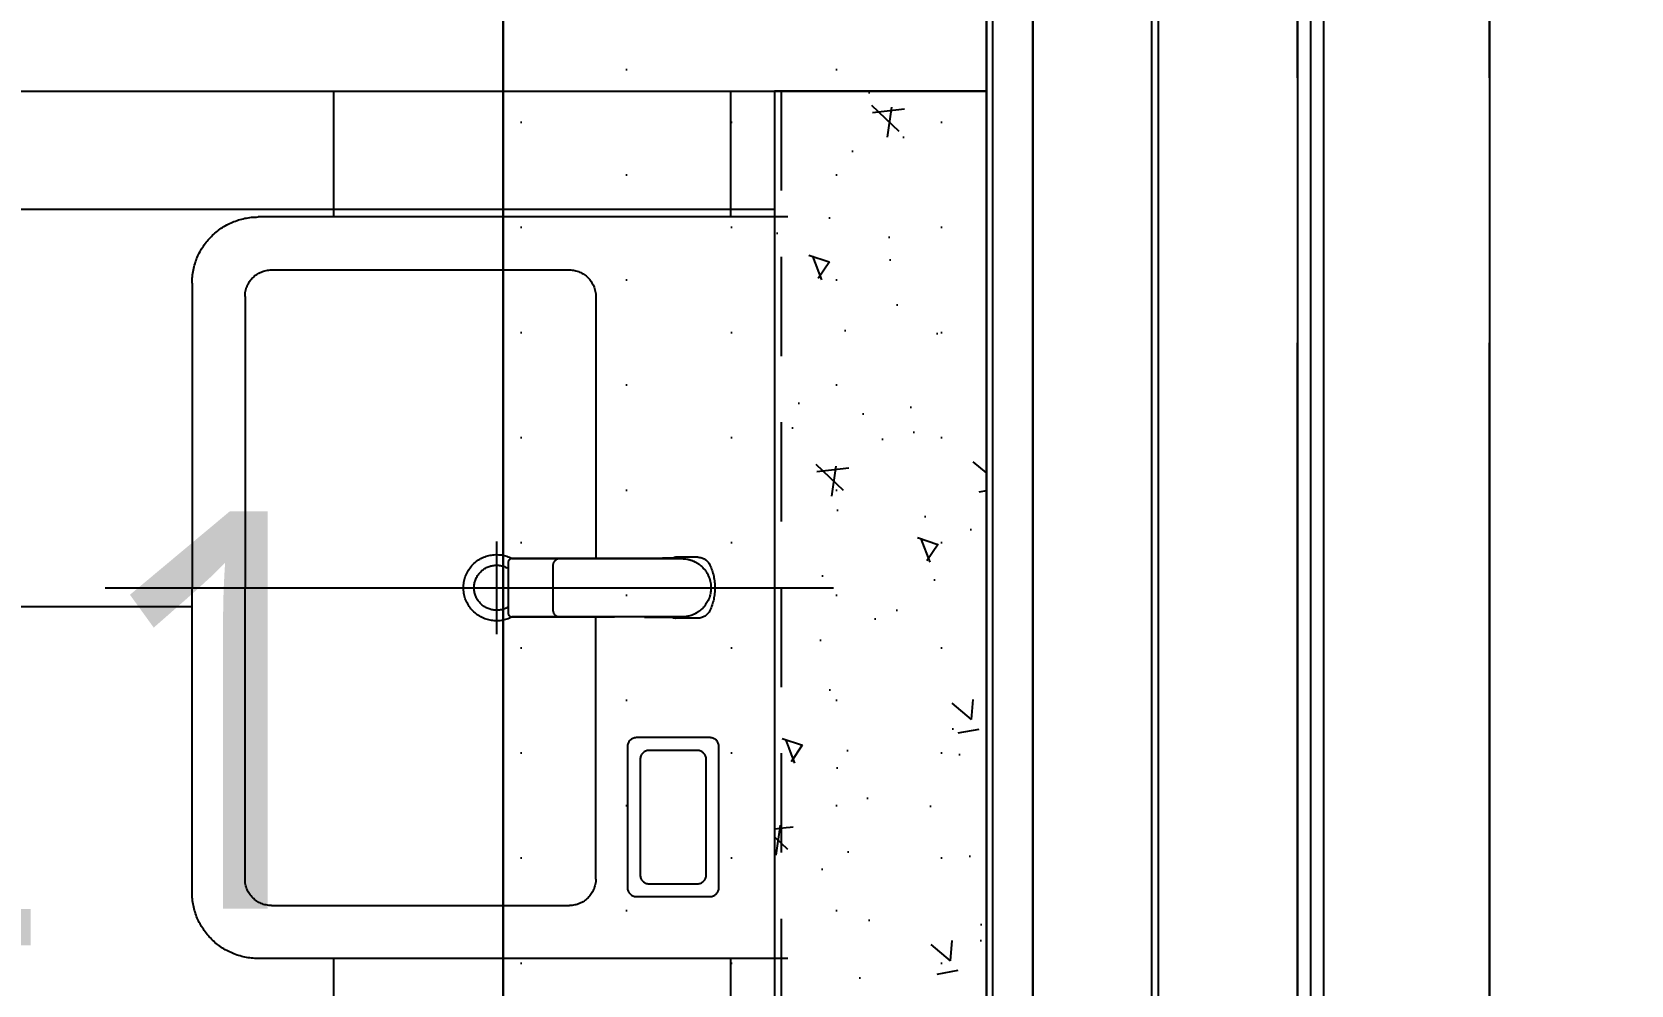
# Model space of a CAD drawing. Header units: millimetres. Extents: x 6886222 to 6919728, y 230959 to 276095.
# Drawn here: x 6905212 to 6906420, y 246314 to 247034 of the extents above; entities that cross this region are included whole.
import ezdxf
from ezdxf.enums import TextEntityAlignment as Align
from ezdxf.xclip import XClip

# ---------------------------------------------------------------- set-up
doc = ezdxf.new("R2010")
doc.units = ezdxf.units.MM
doc.header["$LTSCALE"] = 100
doc.header["$XCLIPFRAME"] = 2
doc.linetypes.add('Udw-301-L-TF$0$CEN', pattern=[62, 60, -1, 0, -1])
doc.linetypes.add('Udw-301-L-TF$0$HD', pattern=[2.5, 1.5, -1])
for name, color, linetype in [('AA-BORD-XREF', 15, 'Continuous'), ('BP', 7, 'Continuous'), ('TEXT', 2, 'Continuous'), ('U-84C-EX$0$FUR_욕실', 6, 'Continuous'), ('U-84C-EX$0$HAT', 8, 'Continuous'), ('Udw-301-L-TF$0$CEN', 1, 'Udw-301-L-TF$0$CEN'), ('Udw-301-L-TF$0$COL', 2, 'Continuous'), ('Udw-301-L-TF$0$FIN', 5, 'Continuous'), ('Udw-301-L-TF$0$FUR_욕실', 6, 'Continuous'), ('Udw-301-L-TF$0$HAT', 8, 'Continuous'), ('Udw-301-L-TF$0$INSUL_line', 8, 'Continuous'), ('Udw-301-L-TF$0$S-ELE', 4, 'Continuous'), ('Udw-301-L-TF$0$WAL', 3, 'Continuous')]:
    doc.layers.add(name, color=color, linetype=linetype)
for name, color, linetype, plot in [('CUT-LINE', 105, 'Continuous', False), ('Defpoint', 142, 'Continuous', False), ('U-84C-EX$0$Defpoint', 142, 'Continuous', False), ('Udw-301-L-TF$0$CUT-LINE', 105, 'Continuous', False), ('Udw-301-L-TF$0$Defpoint', 142, 'Continuous', False), ('Udw-301-L-TF$0$MC', 152, 'Continuous', False)]:
    doc.layers.add(name, color=color, linetype=linetype, plot=plot)
doc.styles.add('맑은 고딕', font='')
doc.styles.get('맑은 고딕').set_extended_font_data('Malgun Gothic')
pattern_1 = [(180, (1240, -8e-07), (-4e-14, -300), []), (270, (1240, -8e-07), (300, -6e-14), [])]

# ---------------------------------------------------------------- blocks, each defined once
blk = doc.blocks.new('Udw-301-L-TF$0$세면대')
blk.add_wipeout([(0, 280), (400, 280), (408.8, 279.2), (417.9, 276.7), (427.9, 271.5), (434.9, 265.8), (442.5, 256.3), (446.8, 247.6), (449, 240.2), (449.6, 235.9), (450, 230), (450, -230), (449.6, -236.4), (446.8, -247.5), (441.8, -257.4), (435.2, -265.5), (426.8, -272.2), (416.6, -277.1), (408.1, -279.3), (400, -280), (0, -280)]).dxf.layer = 'Udw-301-L-TF$0$FUR_욕실'
at = {"layer": 'Udw-301-L-TF$0$FUR_욕실'}
for p, q in [((0, 280), (400, 280)), ((390, 240), (165, 240)), ((450, 230), (450, 0)), ((145, 220), (145, 22)), ((410, 220), (410, 0)), ((67.9, 23), (84.9, 23)), ((87.1, 22.5), (87.4, 22.3)), ((177.4, 17), (177.4, -17)), ((211.3, 19), (211.3, -19)), ((410, -220), (410, 0)), ((450, -230), (450, 0)), ((67.9, -23), (84.9, -23)), ((87.1, -22.5), (86.9, -22.5)), ((145, -220), (145, -22)), ((390, -240), (165, -240)), ((0, -280), (400, -280))]:
    blk.add_line(p, q, dxfattribs=at)
at = {"layer": 'Udw-301-L-TF$0$FUR_욕실', "color": 8}
for p, q in [((220, 35), (220, -35)), ((515.6, 0), (-34.6, 0))]:
    blk.add_line(p, q, dxfattribs=at)
at = {"layer": 'Udw-301-L-TF$0$FUR_욕실'}
for points in [[(208.2, 22), (206.2, 22), (198.2, 22), (166.2, 22), (131, 22)], [(131, 22), (131, 22), (131, 22)], [(177.4, 22), (190.6, 22), (206.5, 22)], [(131, -22), (133, -22), (141, -22), (173, -22), (208.2, -22)], [(131, -22), (131, -22), (131, -22)]]:
    blk.add_lwpolyline(points, dxfattribs=at)
for points in [[(52, -120, -0.414214), (58.7, -113.2), (114.4, -113.2, -0.414214), (121.1, -120), (121.1, -226.5, -0.414214), (114.4, -233.2), (58.7, -233.2)], [(58.7, -233.2, -0.414214), (52, -226.5), (52, -120)], [(111.5, -173.2), (111.5, -216.9, -0.414214), (104.8, -223.6), (68.3, -223.6, -0.414214), (61.6, -216.9), (61.6, -129.6, -0.414214), (68.3, -122.8), (104.8, -122.8, -0.414214), (111.5, -129.6), (111.5, -173.2)]]:
    blk.add_lwpolyline(points, format="xyb", dxfattribs=at)
for centre, radius, start, end in [((400, 230), 50, 0, 90), ((165, 220), 20, 90, 180), ((390, 220), 20, 0, 90), ((220, 0), 25, 241.6434, 118.3566), ((220, 0), 17, 239.0654, 120.9346), ((165, -220), 20, 180, 270), ((390, -220), 20, 270, 0), ((400, -230), 50, 270, 0)]:
    blk.add_arc(centre, radius, start, end, dxfattribs=at)
for points, knots in [([(67.9, 23), (66.9, 23), (65, 22.7), (62.4, 21.5), (60.2, 19.6), (59.2, 18), (58.2, 15.8), (57.1, 13), (55.9, 8.8), (55.2, 4.4), (55.1, 1.5), (55.1, -1.5), (55.2, -4.4), (55.9, -8.8), (57.1, -13), (58.2, -15.8), (59.2, -18), (60.2, -19.6), (62.4, -21.5), (65, -22.7), (66.9, -23), (67.9, -23)], [0, 0, 0, 0, 0.048341, 0.096682, 0.145024, 0.193365, 0.193365, 0.270024, 0.346682, 0.423341, 0.5, 0.5, 0.576659, 0.653318, 0.729976, 0.806635, 0.806635, 0.854976, 0.903318, 0.951659, 1, 1, 1, 1]), ([(80, 22), (78.8, 21.9), (76.9, 21.8), (74.5, 21.3), (72.2, 20.6), (69.9, 19.6), (67.8, 18.3), (65.8, 16.8), (64, 15.1), (62.4, 13.2), (61, 11.2), (59.9, 9), (59, 6.7), (58.4, 4.3), (58, 1.8), (58, -0.7), (58.2, -3.1), (58.6, -5.6), (59.4, -7.9), (60.4, -10.2), (61.7, -12.3), (63.2, -14.3), (64.9, -16.1), (66.8, -17.7), (68.8, -19), (71, -20.2), (73.3, -21.1), (75.7, -21.7), (77.8, -22), (79.2, -22), (80, -22)], [0, 0, 0, 0, 0.052873, 0.080098, 0.107323, 0.160209, 0.187447, 0.214686, 0.267424, 0.294581, 0.321738, 0.374503, 0.401673, 0.428843, 0.481677, 0.508884, 0.536091, 0.588942, 0.616158, 0.643375, 0.696219, 0.723433, 0.750648, 0.803437, 0.830624, 0.857811, 0.910528, 0.937672, 0.964816, 1, 1, 1, 1]), ([(72.5, 20.6), (72.2, 20.5), (71.2, 20.2), (69.7, 19.4), (68.5, 18.7), (68.1, 18.5)], [0, 0, 0, 0, 0.1707368, 0.6861143, 1, 1, 1, 1]), ([(171.6, 22), (168, 22), (160.6, 22), (149.5, 22), (138.3, 22), (126.9, 22), (115.4, 22), (103.7, 22), (91.9, 22), (84, 22), (80, 22)], [0, 0, 0, 0, 0.123931, 0.247853, 0.37206, 0.496262, 0.621814, 0.747361, 0.873684, 1, 1, 1, 1]), ([(84.7, 22.6), (84.7, 22.6), (84.7, 22.5), (84.6, 22.5), (84.6, 22.5), (84.6, 22.5), (84.6, 22.5), (84.6, 22.4), (84.6, 22.4), (84.6, 22.4), (84.6, 22.4), (84.6, 22.4), (84.7, 22.4), (84.8, 22.4), (85.1, 22.4), (85.5, 22.4), (86, 22.3), (86.7, 22.3), (88, 22.3), (89.8, 22.3), (91.9, 22.3), (94.3, 22.2), (97, 22.2), (100, 22.2), (103.3, 22.1), (106.8, 22.1), (110.6, 22.1), (114.5, 22.1), (118.5, 22.1), (122.6, 22.1), (126.1, 22.1), (128.5, 22), (129.9, 22), (130.6, 22), (131, 22)], [0, 0, 0, 0, 0.040109, 0.092195, 0.134539, 0.146364, 0.158189, 0.164847, 0.172873, 0.182268, 0.19503, 0.206247, 0.218388, 0.230438, 0.254038, 0.278555, 0.302611, 0.326873, 0.374827, 0.423378, 0.471573, 0.519782, 0.568449, 0.616278, 0.664653, 0.712725, 0.760548, 0.808689, 0.856006, 0.904537, 0.952271, 0.976142, 0.986914, 1, 1, 1, 1]), ([(84.9, 23), (84.9, 23), (84.9, 23), (84.9, 23), (84.9, 22.9), (84.9, 22.9), (84.9, 22.9), (84.9, 22.8), (84.9, 22.8), (84.8, 22.7), (84.8, 22.6), (84.7, 22.6), (84.7, 22.6)], [0, 0, 0, 0, 0.051849, 0.106878, 0.165086, 0.226475, 0.291045, 0.358795, 0.508349, 0.717554, 0.868851, 1, 1, 1, 1]), ([(87.1, 22.5), (87, 22.5), (86.9, 22.6), (86.7, 22.7), (86.4, 22.7), (86.2, 22.8), (86, 22.9), (85.8, 22.9), (85.6, 23), (85.3, 23), (85.1, 23), (84.9, 23), (84.9, 23)], [0, 0, 0, 0, 0.101285, 0.201719, 0.301509, 0.400867, 0.500008, 0.599148, 0.698504, 0.798291, 0.89872, 1, 1, 1, 1]), ([(85.9, 22.4), (85.9, 22.4), (86, 22.4), (86.3, 22.3), (86.9, 22.3), (87.7, 22.3), (88.2, 22.3), (88.4, 22.3)], [0, 0, 0, 0, 0.166917, 0.3923, 0.648514, 0.861362, 1, 1, 1, 1]), ([(87.3, 22.3), (87.3, 22.3), (87.2, 22.4), (87.2, 22.4), (87.2, 22.4)], [0, 0, 0, 0, 0.066786, 1, 1, 1, 1]), ([(131, 22), (131.9, 22), (132.9, 22), (134.8, 22), (135.8, 22), (138.7, 22), (140.6, 22), (146.4, 22), (150.3, 22), (158, 22), (161.9, 22), (169.7, 22), (173.5, 22), (177.4, 22)], [0, 0, 0, 0, 0.0625, 0.0625, 0.125, 0.125, 0.25, 0.25, 0.5, 0.5, 0.75, 0.75, 1, 1, 1, 1]), ([(171.7, 21.9), (171.7, 21.9), (172.1, 22), (172.8, 21.9), (173.7, 21.7), (174.6, 21.3), (175.3, 20.8), (175.9, 20.3), (176.5, 19.7), (176.9, 19.1), (177.2, 18.4), (177.4, 17.7), (177.4, 17.2), (177.4, 17)], [0, 0, 0, 0, 0.011928, 0.129483, 0.247012, 0.3625, 0.462929, 0.559294, 0.651424, 0.740683, 0.826597, 0.918847, 1, 1, 1, 1]), ([(206.5, 22), (206.9, 22), (207.2, 22), (207.5, 22), (207.6, 22), (207.6, 22), (207.7, 22), (207.9, 22), (208, 22), (208.2, 22)], [0.000015096, 0.000015096, 0.000015096, 0.000015096, 0.003154107, 0.003154107, 0.003154107, 0.003766434, 0.003766434, 0.003766434, 0.00525714, 0.00525714, 0.00525714, 0.00525714]), ([(208.2, 22), (208.4, 22), (208.8, 22), (209.3, 21.8), (209.9, 21.5), (210.4, 21.1), (210.9, 20.5), (211.1, 19.9), (211.3, 19.4), (211.2, 19.1), (211.2, 19)], [0, 0, 0, 0, 0.099091, 0.240451, 0.381393, 0.523117, 0.662179, 0.800272, 0.937036, 1, 1, 1, 1]), ([(68.1, -18.5), (68.5, -18.8), (69.1, -19.2), (69.8, -19.5), (70, -19.6)], [0, 0, 0, 0, 0.69195, 1, 1, 1, 1]), ([(79.8, -22), (79.8, -22), (80, -22.1), (80.2, -22.1), (80.3, -22.1)], [0, 0, 0, 0, 0.20735, 1, 1, 1, 1]), ([(80, -22), (83.9, -22), (91.6, -22), (103.2, -22), (114.7, -22), (126.2, -22), (137.7, -22), (149.1, -22), (160.4, -22), (167.9, -22), (171.6, -22)], [0, 0, 0, 0, 0.123369, 0.246745, 0.370929, 0.495117, 0.621146, 0.747179, 0.873585, 1, 1, 1, 1]), ([(89.5, -22.3), (89.3, -22.3), (88.6, -22.3), (87.6, -22.3), (86.5, -22.4), (85.8, -22.4), (85.5, -22.5), (85.6, -22.5), (85.5, -22.5), (85.5, -22.6), (85.4, -22.6), (85.4, -22.7), (85.2, -22.8), (85, -22.9), (84.9, -23)], [0, 0, 0, 0, 0.014571, 0.06619, 0.118239, 0.170198, 0.236781, 0.303172, 0.369545, 0.435912, 0.502277, 0.568639, 0.634999, 1, 1, 1, 1]), ([(84.9, -23), (84.9, -23), (85.1, -23), (85.3, -23), (85.6, -23), (85.8, -22.9), (86.1, -22.9), (86.4, -22.8), (86.7, -22.6), (87, -22.5), (87.1, -22.5)], [0, 0, 0, 0, 0.100281, 0.200263, 0.300157, 0.400177, 0.500534, 0.667134, 0.833296, 1, 1, 1, 1]), ([(86.9, -22.5), (86.9, -22.5), (86.8, -22.5), (86.6, -22.5), (86.5, -22.5), (86.5, -22.5), (86.4, -22.4), (86.4, -22.4), (86.4, -22.4)], [0, 0, 0, 0, 0.03505, 0.518837, 0.645508, 0.772162, 0.898799, 1, 1, 1, 1]), ([(108.2, -22.1), (107.9, -22.1), (106.4, -22.1), (103.9, -22.1), (100.7, -22.2), (97.8, -22.2), (95.1, -22.2), (92.8, -22.2), (90.9, -22.3), (89.9, -22.3), (89.5, -22.3)], [0, 0, 0, 0, 0.031504, 0.175928, 0.320899, 0.464629, 0.608143, 0.752645, 0.897102, 1, 1, 1, 1]), ([(177.4, -22), (173.5, -22), (169.7, -22), (161.9, -22), (158, -22), (150.3, -22), (146.4, -22), (140.6, -22), (138.7, -22), (135.8, -22), (134.8, -22), (132.9, -22), (131.9, -22), (131, -22)], [0, 0, 0, 0, 0.25, 0.25, 0.5, 0.5, 0.75, 0.75, 0.875, 0.875, 0.9375, 0.9375, 1, 1, 1, 1]), ([(177.4, -17), (177.4, -17.2), (177.4, -17.7), (177.2, -18.3), (177, -19), (176.6, -19.7), (176.1, -20.3), (175.5, -20.8), (174.8, -21.3), (174, -21.6), (173.1, -21.9), (172.3, -22), (171.8, -22), (171.6, -22)], [0, 0, 0, 0, 0.06093, 0.147791, 0.234842, 0.323728, 0.414668, 0.509266, 0.607898, 0.711157, 0.818935, 0.930743, 1, 1, 1, 1]), ([(206.5, -22), (202.1, -22), (197.7, -22), (193.3, -22), (188, -22), (182.7, -22), (177.4, -22)], [0, 0, 0, 0, 0.0132561, 0.0132561, 0.0132561, 0.0291499, 0.0291499, 0.0291499, 0.0291499]), ([(208.2, -22), (207.9, -22), (207.7, -22), (207.5, -22), (207.2, -22), (207, -22), (206.7, -22), (206.6, -22), (206.6, -22), (206.5, -22)], [0.001051073, 0.001051073, 0.001051073, 0.001051073, 0.003154107, 0.003154107, 0.003154107, 0.005856485, 0.005856485, 0.005856485, 0.006293168, 0.006293168, 0.006293168, 0.006293168]), ([(211.2, -19), (211.2, -19.1), (211.2, -19.5), (211.1, -20.1), (210.8, -20.6), (210.4, -21.1), (209.9, -21.5), (209.3, -21.8), (208.7, -22), (208.3, -22), (208.2, -22)], [0, 0, 0, 0, 0.09334, 0.22511, 0.35691, 0.490062, 0.623344, 0.75881, 0.89618, 1, 1, 1, 1])]:
    blk.add_open_spline(points, degree=3, knots=knots, dxfattribs=at)
blk = doc.blocks.new('Udw-301-L-TF$0$A$C5b173c9a')
at = {"layer": 'Udw-301-L-TF$0$FUR_욕실', "linetype": 'Continuous'}
for p in [(0, 750), (-1600, 0)]:
    blk.add_line(p, (0, 0), dxfattribs=at)
blk.add_open_spline([(-1600, 0), (0, 0)], degree=1, dxfattribs=at)
blk = doc.blocks.new('Udw-301-L-TF$0$A$Ce93e362f')
at = {"layer": 'Udw-301-L-TF$0$HAT'}
h = blk.add_hatch(dxfattribs=at)
h.set_pattern_fill('_USER', color=256, scale=300, angle=180, double=1, pattern_type=0)
h.set_pattern_definition(pattern_1)
h.paths.add_polyline_path([(1440, 1450), (0, 1450), (0, 0), (1440, 0)])
at = {"layer": 'Udw-301-L-TF$0$Defpoint'}
blk.add_lwpolyline([(0, 2200), (1600, 2200), (1600, 0), (0, 0)], close=True, dxfattribs=at)
at = {"layer": 'Udw-301-L-TF$0$FUR_욕실'}
blk.add_blockref('Udw-301-L-TF$0$A$C5b173c9a', (1600, 1450), dxfattribs=at)
at = {"layer": 'Udw-301-L-TF$0$FUR_욕실', "xscale": -1}
blk.add_blockref('Udw-301-L-TF$0$세면대', (1450, 1075), dxfattribs=at)
at = {"layer": 'Udw-301-L-TF$0$HAT'}
h = blk.add_hatch(dxfattribs=at)
h.set_pattern_fill('AR-CONC', color=252, angle=90)
h.set_pattern_definition([(140, (805830.75, -2615083.35), (15.9390865, 182.184669), [19.05, -209.55]), (85, (805830.75, -2615083.35), (-191.056845, -35.24342), [15.24, -167.640584]), (190.4514444, (805832.07, -2615068.17), (-175.117751, 146.941248), [16.190009, -178.090245]), (136.1842, (805779.95, -2615083.35), (42.04233, 271.07904), [28.575, -314.325]), (186.635557, (805783.45, -2615060.76), (-247.426123, 237.404135), [24.285023, -267.135608]), (81.184151, (805779.95, -2615083.35), (-247.426123, 237.404135), [22.859967, -251.459732]), (111, (805792.65, -2615057.95), (102.265199, 151.614391), [19.05, -209.55]), (56, (805792.65, -2615057.95), (-184.187966, 61.802029), [15.24, -167.64]), (161.451445, (805801.17, -2615045.32), (-81.922768, 213.41642), [16.190009, -178.089938]), (127.4999997, (805830.746, -2615083.35), (-84.5550389, 3.0886037), [0, -165.608, 0, -170.18, 0, -168.275]), (97.4999997, (805830.75, -2615083.35), (-100.1805745, 66.819663), [0, -97.028, 0, -161.798, 0, -64.135]), (57.4999997, (805830.746, -2615139.993), (5.7287447, 135.5905951), [0, -63.5, 0, -198.12, 0, -262.89]), (47.4999997, (805830.75, -2615165.39), (-25.4264903, 148.1291815), [0, -82.55, 0, -131.572, 0, -186.69])])
h.paths.add_polyline_path([(1600, 1450), (1440, 1450), (1440, 0), (1600, 0)])
at = {"layer": 'Udw-301-L-TF$0$FUR_욕실'}
blk.add_lwpolyline([(1600, 1450), (1440, 1450), (1440, 0), (1600, 0)], close=True, dxfattribs=at)
at = {"layer": 'Udw-301-L-TF$0$FUR_욕실', "color": 8, "linetype": 'Udw-301-L-TF$0$HD', "ltscale": 0.5}
blk.add_lwpolyline([(1600, 700), (1600, 1450), (1445, 1450), (1445, 700)], close=True, dxfattribs=at)
blk = doc.blocks.new('Udw-301-L-TF$0$S-CEN')
at = {"layer": 'Udw-301-L-TF$0$S-ELE'}
h = blk.add_hatch(dxfattribs=at)
h.set_pattern_fill('DOTS', color=256, scale=50, angle=-90)
h.set_pattern_definition([(270, (7425, 8642.5), (79.375, -39.6875), [0, -79.375])])
h.paths.add_polyline_path([(1870, 6475), (1870, 4205), (200, 4205), (200, 6475)])
at = {"layer": 'Udw-301-L-TF$0$S-ELE', "color": 8, "linetype": 'Udw-301-L-TF$0$CEN'}
for p, q in [((-145, 7470), (-145, -500)), ((-145, 7470), (-145, 1055)), ((0, 7470), (0, -500))]:
    blk.add_line(p, q, dxfattribs=at)
at = {"layer": 'Udw-301-L-TF$0$S-ELE'}
blk.add_lwpolyline([(200, 4205), (1870, 4205), (1870, 6475), (200, 6475)], close=True, dxfattribs=at)
blk = doc.blocks.new('Udw-301-L-TF', base_point=(-290, 0))
at = {"layer": 'Udw-301-L-TF$0$CEN'}
for p, q in [((-290, -7770), (-290, 200)), ((-145, -7770), (-145, 200))]:
    blk.add_line(p, q, dxfattribs=at)
at = {"layer": 'Udw-301-L-TF$0$COL'}
blk.add_line((-270, -7020), (-270, -55), dxfattribs=at)
at = {"layer": 'Udw-301-L-TF$0$FIN'}
blk.add_line((-520, -3035), (-520, -825), dxfattribs=at)
at = {"layer": 'Udw-301-L-TF$0$INSUL_line'}
for p, q in [((-280, -7010), (-280, -65)), ((-395, -6920), (-395, -170))]:
    blk.add_line(p, q, dxfattribs=at)
at = {"layer": 'Udw-301-L-TF$0$MC'}
blk.add_line((-525, -3310), (-525, 200), dxfattribs=at)
at = {"layer": 'Udw-301-L-TF$0$WAL'}
for p, q in [((-400, -3155), (-400, -705)), ((-490, -3065), (-490, -795))]:
    blk.add_line(p, q, dxfattribs=at)
at = {"layer": 'Udw-301-L-TF$0$FUR_욕실'}
blk.add_blockref('Udw-301-L-TF$0$A$Ce93e362f', (-2125, -3030), dxfattribs=at)
at = {"layer": 'Udw-301-L-TF$0$CUT-LINE'}
blk.add_lwpolyline([(-890, -7769.8), (310, -7770.2), (310, 325), (-890, 325)], close=True, dxfattribs=at)
at = {"layer": 'Udw-301-L-TF$0$S-ELE', "xscale": -1}
blk.add_blockref('Udw-301-L-TF$0$S-CEN', (-290, -7270), dxfattribs=at)
blk = doc.blocks.new('U-84C-EX$0$세면대')
blk.add_wipeout([(0, 280), (400, 280), (408.8, 279.2), (417.9, 276.7), (427.9, 271.5), (434.9, 265.8), (442.5, 256.3), (446.8, 247.6), (449, 240.2), (449.6, 235.9), (450, 230), (450, -230), (449.6, -236.4), (446.8, -247.5), (441.8, -257.4), (435.2, -265.5), (426.8, -272.2), (416.6, -277.1), (408.1, -279.3), (400, -280), (0, -280)]).dxf.layer = 'U-84C-EX$0$FUR_욕실'
at = {"layer": 'U-84C-EX$0$FUR_욕실'}
for p, q in [((0, 280), (400, 280)), ((390, 240), (165, 240)), ((450, 230), (450, 0)), ((145, 220), (145, 22)), ((410, 220), (410, 0)), ((67.9, 23), (84.9, 23)), ((87.1, 22.5), (87.4, 22.3)), ((177.4, 17), (177.4, -17)), ((211.3, 19), (211.3, -19)), ((410, -220), (410, 0)), ((450, -230), (450, 0)), ((67.9, -23), (84.9, -23)), ((87.1, -22.5), (86.9, -22.5)), ((145, -220), (145, -22)), ((390, -240), (165, -240)), ((0, -280), (400, -280))]:
    blk.add_line(p, q, dxfattribs=at)
at = {"layer": 'U-84C-EX$0$FUR_욕실', "color": 8}
for p, q in [((220, 35), (220, -35)), ((515.6, 0), (-34.6, 0))]:
    blk.add_line(p, q, dxfattribs=at)
at = {"layer": 'U-84C-EX$0$FUR_욕실'}
for points in [[(208.2, 22), (206.2, 22), (198.2, 22), (166.2, 22), (131, 22)], [(131, 22), (131, 22), (131, 22)], [(177.4, 22), (190.6, 22), (206.5, 22)], [(131, -22), (133, -22), (141, -22), (173, -22), (208.2, -22)], [(131, -22), (131, -22), (131, -22)]]:
    blk.add_lwpolyline(points, dxfattribs=at)
for points in [[(52, -120, -0.414214), (58.7, -113.2), (114.4, -113.2, -0.414214), (121.1, -120), (121.1, -226.5, -0.414214), (114.4, -233.2), (58.7, -233.2)], [(58.7, -233.2, -0.414214), (52, -226.5), (52, -120)], [(111.5, -173.2), (111.5, -216.9, -0.414214), (104.8, -223.6), (68.3, -223.6, -0.414214), (61.6, -216.9), (61.6, -129.6, -0.414214), (68.3, -122.8), (104.8, -122.8, -0.414214), (111.5, -129.6), (111.5, -173.2)]]:
    blk.add_lwpolyline(points, format="xyb", dxfattribs=at)
for centre, radius, start, end in [((400, 230), 50, 0, 90), ((165, 220), 20, 90, 180), ((390, 220), 20, 0, 90), ((220, 0), 25, 241.6434, 118.3566), ((220, 0), 17, 239.0654, 120.9346), ((165, -220), 20, 180, 270), ((390, -220), 20, 270, 0), ((400, -230), 50, 270, 0)]:
    blk.add_arc(centre, radius, start, end, dxfattribs=at)
for points, knots in [([(67.9, 23), (66.9, 23), (65, 22.7), (62.4, 21.5), (60.2, 19.6), (59.2, 18), (58.2, 15.8), (57.1, 13), (55.9, 8.8), (55.2, 4.4), (55.1, 1.5), (55.1, -1.5), (55.2, -4.4), (55.9, -8.8), (57.1, -13), (58.2, -15.8), (59.2, -18), (60.2, -19.6), (62.4, -21.5), (65, -22.7), (66.9, -23), (67.9, -23)], [0, 0, 0, 0, 0.048341, 0.096682, 0.145024, 0.193365, 0.193365, 0.270024, 0.346682, 0.423341, 0.5, 0.5, 0.576659, 0.653318, 0.729976, 0.806635, 0.806635, 0.854976, 0.903318, 0.951659, 1, 1, 1, 1]), ([(80, 22), (78.8, 21.9), (76.9, 21.8), (74.5, 21.3), (72.2, 20.6), (69.9, 19.6), (67.8, 18.3), (65.8, 16.8), (64, 15.1), (62.4, 13.2), (61, 11.2), (59.9, 9), (59, 6.7), (58.4, 4.3), (58, 1.8), (58, -0.7), (58.2, -3.1), (58.6, -5.6), (59.4, -7.9), (60.4, -10.2), (61.7, -12.3), (63.2, -14.3), (64.9, -16.1), (66.8, -17.7), (68.8, -19), (71, -20.2), (73.3, -21.1), (75.7, -21.7), (77.8, -22), (79.2, -22), (80, -22)], [0, 0, 0, 0, 0.052873, 0.080098, 0.107323, 0.160209, 0.187447, 0.214686, 0.267424, 0.294581, 0.321738, 0.374503, 0.401673, 0.428843, 0.481677, 0.508884, 0.536091, 0.588942, 0.616158, 0.643375, 0.696219, 0.723433, 0.750648, 0.803437, 0.830624, 0.857811, 0.910528, 0.937672, 0.964816, 1, 1, 1, 1]), ([(72.5, 20.6), (72.2, 20.5), (71.2, 20.2), (69.7, 19.4), (68.5, 18.7), (68.1, 18.5)], [0, 0, 0, 0, 0.1707368, 0.6861143, 1, 1, 1, 1]), ([(171.6, 22), (168, 22), (160.6, 22), (149.5, 22), (138.3, 22), (126.9, 22), (115.4, 22), (103.7, 22), (91.9, 22), (84, 22), (80, 22)], [0, 0, 0, 0, 0.123931, 0.247853, 0.37206, 0.496262, 0.621814, 0.747361, 0.873684, 1, 1, 1, 1]), ([(84.7, 22.6), (84.7, 22.6), (84.7, 22.5), (84.6, 22.5), (84.6, 22.5), (84.6, 22.5), (84.6, 22.5), (84.6, 22.4), (84.6, 22.4), (84.6, 22.4), (84.6, 22.4), (84.6, 22.4), (84.7, 22.4), (84.8, 22.4), (85.1, 22.4), (85.5, 22.4), (86, 22.3), (86.7, 22.3), (88, 22.3), (89.8, 22.3), (91.9, 22.3), (94.3, 22.2), (97, 22.2), (100, 22.2), (103.3, 22.1), (106.8, 22.1), (110.6, 22.1), (114.5, 22.1), (118.5, 22.1), (122.6, 22.1), (126.1, 22.1), (128.5, 22), (129.9, 22), (130.6, 22), (131, 22)], [0, 0, 0, 0, 0.040109, 0.092195, 0.134539, 0.146364, 0.158189, 0.164847, 0.172873, 0.182268, 0.19503, 0.206247, 0.218388, 0.230438, 0.254038, 0.278555, 0.302611, 0.326873, 0.374827, 0.423378, 0.471573, 0.519782, 0.568449, 0.616278, 0.664653, 0.712725, 0.760548, 0.808689, 0.856006, 0.904537, 0.952271, 0.976142, 0.986914, 1, 1, 1, 1]), ([(84.9, 23), (84.9, 23), (84.9, 23), (84.9, 23), (84.9, 22.9), (84.9, 22.9), (84.9, 22.9), (84.9, 22.8), (84.9, 22.8), (84.8, 22.7), (84.8, 22.6), (84.7, 22.6), (84.7, 22.6)], [0, 0, 0, 0, 0.051849, 0.106878, 0.165086, 0.226475, 0.291045, 0.358795, 0.508349, 0.717554, 0.868851, 1, 1, 1, 1]), ([(87.1, 22.5), (87, 22.5), (86.9, 22.6), (86.7, 22.7), (86.4, 22.7), (86.2, 22.8), (86, 22.9), (85.8, 22.9), (85.6, 23), (85.3, 23), (85.1, 23), (84.9, 23), (84.9, 23)], [0, 0, 0, 0, 0.101285, 0.201719, 0.301509, 0.400867, 0.500008, 0.599148, 0.698504, 0.798291, 0.89872, 1, 1, 1, 1]), ([(85.9, 22.4), (85.9, 22.4), (86, 22.4), (86.3, 22.3), (86.9, 22.3), (87.7, 22.3), (88.2, 22.3), (88.4, 22.3)], [0, 0, 0, 0, 0.166917, 0.3923, 0.648514, 0.861362, 1, 1, 1, 1]), ([(87.3, 22.3), (87.3, 22.3), (87.2, 22.4), (87.2, 22.4), (87.2, 22.4)], [0, 0, 0, 0, 0.066786, 1, 1, 1, 1]), ([(131, 22), (131.9, 22), (132.9, 22), (134.8, 22), (135.8, 22), (138.7, 22), (140.6, 22), (146.4, 22), (150.3, 22), (158, 22), (161.9, 22), (169.7, 22), (173.5, 22), (177.4, 22)], [0, 0, 0, 0, 0.0625, 0.0625, 0.125, 0.125, 0.25, 0.25, 0.5, 0.5, 0.75, 0.75, 1, 1, 1, 1]), ([(171.7, 21.9), (171.7, 21.9), (172.1, 22), (172.8, 21.9), (173.7, 21.7), (174.6, 21.3), (175.3, 20.8), (175.9, 20.3), (176.5, 19.7), (176.9, 19.1), (177.2, 18.4), (177.4, 17.7), (177.4, 17.2), (177.4, 17)], [0, 0, 0, 0, 0.011928, 0.129483, 0.247012, 0.3625, 0.462929, 0.559294, 0.651424, 0.740683, 0.826597, 0.918847, 1, 1, 1, 1]), ([(206.5, 22), (206.9, 22), (207.2, 22), (207.5, 22), (207.6, 22), (207.6, 22), (207.7, 22), (207.9, 22), (208, 22), (208.2, 22)], [0.000015096, 0.000015096, 0.000015096, 0.000015096, 0.003154107, 0.003154107, 0.003154107, 0.003766434, 0.003766434, 0.003766434, 0.00525714, 0.00525714, 0.00525714, 0.00525714]), ([(208.2, 22), (208.4, 22), (208.8, 22), (209.3, 21.8), (209.9, 21.5), (210.4, 21.1), (210.9, 20.5), (211.1, 19.9), (211.3, 19.4), (211.2, 19.1), (211.2, 19)], [0, 0, 0, 0, 0.099091, 0.240451, 0.381393, 0.523117, 0.662179, 0.800272, 0.937036, 1, 1, 1, 1]), ([(68.1, -18.5), (68.5, -18.8), (69.1, -19.2), (69.8, -19.5), (70, -19.6)], [0, 0, 0, 0, 0.69195, 1, 1, 1, 1]), ([(79.8, -22), (79.8, -22), (80, -22.1), (80.2, -22.1), (80.3, -22.1)], [0, 0, 0, 0, 0.20735, 1, 1, 1, 1]), ([(80, -22), (83.9, -22), (91.6, -22), (103.2, -22), (114.7, -22), (126.2, -22), (137.7, -22), (149.1, -22), (160.4, -22), (167.9, -22), (171.6, -22)], [0, 0, 0, 0, 0.123369, 0.246745, 0.370929, 0.495117, 0.621146, 0.747179, 0.873585, 1, 1, 1, 1]), ([(89.5, -22.3), (89.3, -22.3), (88.6, -22.3), (87.6, -22.3), (86.5, -22.4), (85.8, -22.4), (85.5, -22.5), (85.6, -22.5), (85.5, -22.5), (85.5, -22.6), (85.4, -22.6), (85.4, -22.7), (85.2, -22.8), (85, -22.9), (84.9, -23)], [0, 0, 0, 0, 0.014571, 0.06619, 0.118239, 0.170198, 0.236781, 0.303172, 0.369545, 0.435912, 0.502277, 0.568639, 0.634999, 1, 1, 1, 1]), ([(84.9, -23), (84.9, -23), (85.1, -23), (85.3, -23), (85.6, -23), (85.8, -22.9), (86.1, -22.9), (86.4, -22.8), (86.7, -22.6), (87, -22.5), (87.1, -22.5)], [0, 0, 0, 0, 0.100281, 0.200263, 0.300157, 0.400177, 0.500534, 0.667134, 0.833296, 1, 1, 1, 1]), ([(86.9, -22.5), (86.9, -22.5), (86.8, -22.5), (86.6, -22.5), (86.5, -22.5), (86.5, -22.5), (86.4, -22.4), (86.4, -22.4), (86.4, -22.4)], [0, 0, 0, 0, 0.03505, 0.518837, 0.645508, 0.772162, 0.898799, 1, 1, 1, 1]), ([(108.2, -22.1), (107.9, -22.1), (106.4, -22.1), (103.9, -22.1), (100.7, -22.2), (97.8, -22.2), (95.1, -22.2), (92.8, -22.2), (90.9, -22.3), (89.9, -22.3), (89.5, -22.3)], [0, 0, 0, 0, 0.031504, 0.175928, 0.320899, 0.464629, 0.608143, 0.752645, 0.897102, 1, 1, 1, 1]), ([(177.4, -22), (173.5, -22), (169.7, -22), (161.9, -22), (158, -22), (150.3, -22), (146.4, -22), (140.6, -22), (138.7, -22), (135.8, -22), (134.8, -22), (132.9, -22), (131.9, -22), (131, -22)], [0, 0, 0, 0, 0.25, 0.25, 0.5, 0.5, 0.75, 0.75, 0.875, 0.875, 0.9375, 0.9375, 1, 1, 1, 1]), ([(177.4, -17), (177.4, -17.2), (177.4, -17.7), (177.2, -18.3), (177, -19), (176.6, -19.7), (176.1, -20.3), (175.5, -20.8), (174.8, -21.3), (174, -21.6), (173.1, -21.9), (172.3, -22), (171.8, -22), (171.6, -22)], [0, 0, 0, 0, 0.06093, 0.147791, 0.234842, 0.323728, 0.414668, 0.509266, 0.607898, 0.711157, 0.818935, 0.930743, 1, 1, 1, 1]), ([(206.5, -22), (202.1, -22), (197.7, -22), (193.3, -22), (188, -22), (182.7, -22), (177.4, -22)], [0, 0, 0, 0, 0.0132561, 0.0132561, 0.0132561, 0.0291499, 0.0291499, 0.0291499, 0.0291499]), ([(208.2, -22), (207.9, -22), (207.7, -22), (207.5, -22), (207.2, -22), (207, -22), (206.7, -22), (206.6, -22), (206.6, -22), (206.5, -22)], [0.001051073, 0.001051073, 0.001051073, 0.001051073, 0.003154107, 0.003154107, 0.003154107, 0.005856485, 0.005856485, 0.005856485, 0.006293168, 0.006293168, 0.006293168, 0.006293168]), ([(211.2, -19), (211.2, -19.1), (211.2, -19.5), (211.1, -20.1), (210.8, -20.6), (210.4, -21.1), (209.9, -21.5), (209.3, -21.8), (208.7, -22), (208.3, -22), (208.2, -22)], [0, 0, 0, 0, 0.09334, 0.22511, 0.35691, 0.490062, 0.623344, 0.75881, 0.89618, 1, 1, 1, 1])]:
    blk.add_open_spline(points, degree=3, knots=knots, dxfattribs=at)
blk = doc.blocks.new('U-84C-EX$0$A$C5b173c9a')
at = {"layer": 'U-84C-EX$0$FUR_욕실', "linetype": 'Continuous'}
blk.add_line((-1600, 0), (0, 0), dxfattribs=at)
blk.add_open_spline([(-1600, 0), (0, 0)], degree=1, dxfattribs=at)
blk = doc.blocks.new('U-84C-EX$0$A$Ce93e362f')
at = {"layer": 'U-84C-EX$0$HAT'}
h = blk.add_hatch(dxfattribs=at)
h.set_pattern_fill('_USER', color=256, scale=300, angle=180, double=1, pattern_type=0)
h.set_pattern_definition(pattern_1)
h.paths.add_polyline_path([(1440, 1450), (0, 1450), (0, 0), (1440, 0)])
at = {"layer": 'U-84C-EX$0$Defpoint'}
blk.add_lwpolyline([(0, 2200), (1600, 2200), (1600, 0), (0, 0)], close=True, dxfattribs=at)
at = {"layer": 'U-84C-EX$0$FUR_욕실'}
blk.add_blockref('U-84C-EX$0$A$C5b173c9a', (1600, 1450), dxfattribs=at)
at = {"layer": 'U-84C-EX$0$FUR_욕실', "xscale": -1}
blk.add_blockref('U-84C-EX$0$세면대', (1450, 1075), dxfattribs=at)
blk = doc.blocks.new('U-84C-EX')
at = {"layer": 'U-84C-EX$0$FUR_욕실', "xscale": -1}
blk.add_blockref('U-84C-EX$0$A$Ce93e362f', (1835, -3030), dxfattribs=at)
blk = doc.blocks.new('BORD-301')
at = {"layer": 'Defpoint'}
blk.add_lwpolyline([(-7725, -10115), (-6055, -10115), (-6055, -12385), (-7725, -12385)], close=True, dxfattribs=at)
blk = doc.blocks.new('301 NAME')
at = {"layer": 'TEXT', "linetype": 'Continuous', "style": '맑은 고딕'}
blk.add_text('욕실1', height=300, dxfattribs=at).set_placement((6904986.7, 246522.1), align=Align.MIDDLE_CENTER)
blk = doc.blocks.new('A$C91700e87')
at = {"layer": 'TEXT'}
blk.add_blockref('301 NAME', (-6890908.1, -241299.4), dxfattribs=at)

msp = doc.modelspace()

# ---------------------------------------------------------------- block references
at = {"layer": 'BP'}
ref = msp.add_blockref('Udw-301-L-TF', (6906168.1, 248569.4), dxfattribs=at)
XClip(ref).set_block_clipping_path([(310.0000000028, -7769.8021301793), (-889.9999999972, -7770.1978698203), (-889.9999999972, 325.0000000014), (310.0000000028, 325.0000000014)])

# ---------------------------------------------------------------- next in the draw order: block references
ref = msp.add_blockref('U-84C-EX', (6906168.1, 248569.4), dxfattribs=dict(at, xscale=-1))
XClip(ref).set_block_clipping_path([(17025.0000000028, -7770.1978698203), (17025.0000000028, 3020.0000000003), (4145.7978996271, 3020.0000000003), (4145.7978996281, 325.0000000014), (599.9999999972, 325.0000000014), (599.9999999972, -7770.1978698203)])

# ---------------------------------------------------------------- next in the draw order: linework, layer by layer
at = {"layer": 'CUT-LINE'}
for points in [[(6889143.1, 240799.2), (6889143.1, 251589.4), (6902022.3, 251589.4), (6902022.3, 248894.4), (6905568.1, 248894.4), (6905568.1, 240799.2)], [(6906768.1, 240799.6), (6905568.1, 240799.2), (6905568.1, 248894.4), (6906768.1, 248894.4)]]:
    msp.add_lwpolyline(points, close=True, dxfattribs=at)

# ---------------------------------------------------------------- next in the draw order: block references
at = {"layer": 'AA-BORD-XREF'}
msp.add_blockref('BORD-301', (6912023.1, 257889.4), dxfattribs=at)
at = {"layer": 'BP'}
msp.add_blockref('A$C91700e87', (6890908.1, 241299.4), dxfattribs=at)

doc.saveas('drawing.dxf')
